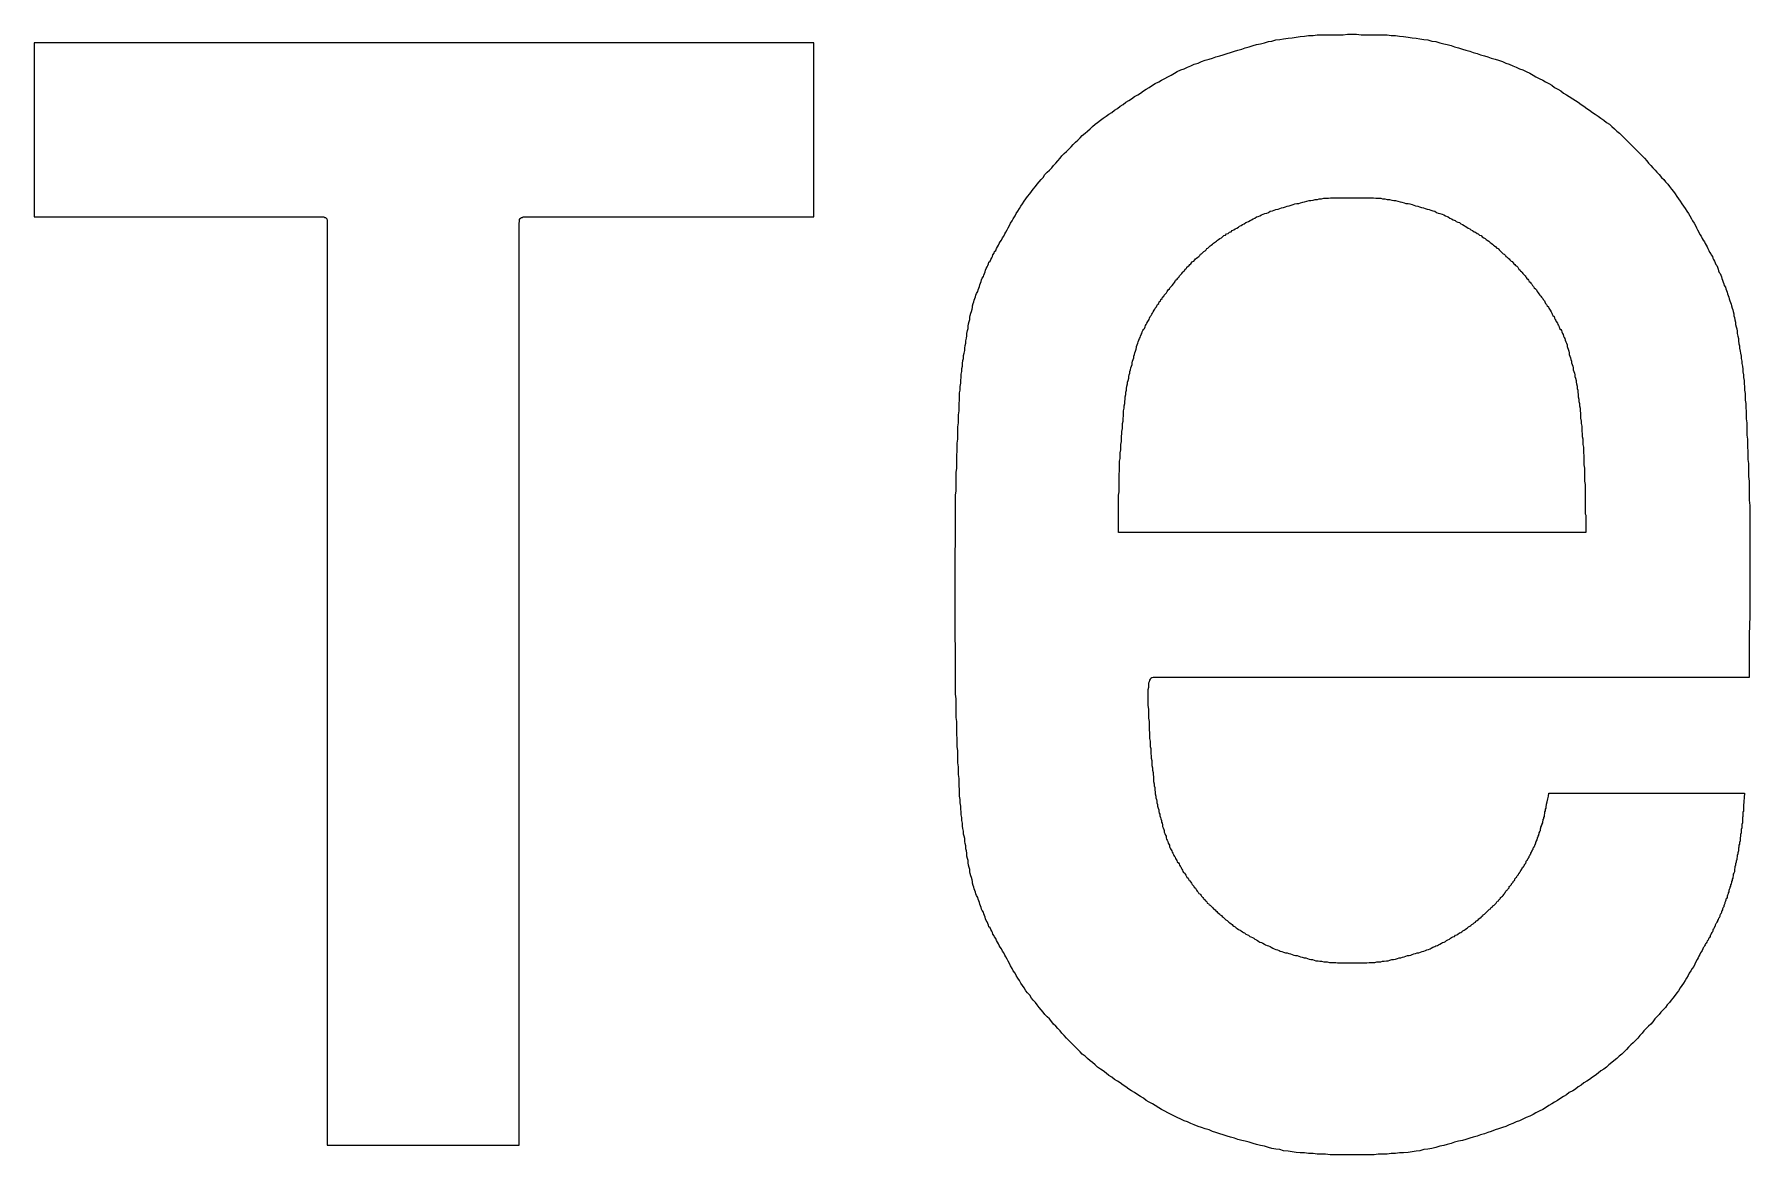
# Model space of a CAD drawing. Units: millimetres at full size, sheet at 1:100. Extents: x -138278 to 134990, y -16593 to 30671.
# Drawn here: x 131850.2 to 132153.5, y 21337.6 to 21535.7 of the extents above; entities that cross this region are included whole.
import ezdxf

# ---------------------------------------------------------------- set-up
doc = ezdxf.new("R2010")
doc.units = ezdxf.units.MM
doc.header["$LTSCALE"] = 100
doc.layers.add('F-0_枠', color=134, linetype='Continuous', lineweight=18)

msp = doc.modelspace()

# ---------------------------------------------------------------- linework, layer by layer
at = {"layer": 'F-0_枠'}
for points in [[(132065, 21533.5), (132065.7, 21533.7), (132066.3, 21533.9), (132067, 21534), (132067.7, 21534.2), (132068.4, 21534.4), (132069, 21534.5), (132069.7, 21534.7), (132070.4, 21534.8), (132071.1, 21534.9), (132071.9, 21535), (132072.6, 21535.1), (132073.3, 21535.2), (132074, 21535.3), (132074.8, 21535.4), (132075.5, 21535.5), (132076.3, 21535.5), (132077, 21535.6), (132077.8, 21535.6), (132078.5, 21535.6), (132079.3, 21535.6), (132080.1, 21535.6), (132080.9, 21535.6), (132081.6, 21535.6), (132082.4, 21535.7), (132083.2, 21535.7), (132084, 21535.7), (132084.8, 21535.6), (132085.5, 21535.6), (132086.3, 21535.6), (132087.1, 21535.6), (132087.8, 21535.6), (132088.6, 21535.6), (132089.4, 21535.6), (132090.1, 21535.5), (132090.9, 21535.5), (132091.6, 21535.4), (132092.3, 21535.3), (132093.1, 21535.2), (132093.8, 21535.1)], [(132093.8, 21535.1), (132094.5, 21535), (132095.2, 21534.9), (132095.9, 21534.8), (132096.6, 21534.7), (132097.3, 21534.5), (132098, 21534.4), (132098.7, 21534.2), (132099.4, 21534), (132100, 21533.9), (132100.7, 21533.7), (132101.3, 21533.5), (132102, 21533.3), (132102.7, 21533.1), (132103.3, 21532.9), (132104, 21532.7), (132104.6, 21532.5), (132105.3, 21532.3), (132105.9, 21532.1), (132106.6, 21531.9), (132107.2, 21531.7), (132107.8, 21531.5), (132108.5, 21531.3), (132109.1, 21531.1), (132109.8, 21530.9), (132110.4, 21530.6), (132111, 21530.4), (132111.6, 21530.1), (132112.2, 21529.9), (132112.8, 21529.6), (132113.4, 21529.4), (132114, 21529.1), (132114.6, 21528.8), (132115.2, 21528.5), (132115.7, 21528.2), (132116.3, 21527.9), (132116.9, 21527.6), (132117.4, 21527.3), (132118, 21527), (132118.5, 21526.7)], [(131988, 21503.4), (131988, 21534.2), (131850.2, 21534.2), (131850.2, 21503.4), (131900.5, 21503.4), (131900.7, 21503.4), (131900.9, 21503.4), (131901.1, 21503.4), (131901.3, 21503.4), (131901.4, 21503.4), (131901.5, 21503.3), (131901.6, 21503.3), (131901.7, 21503.3), (131901.8, 21503.2), (131901.8, 21503.2), (131901.9, 21503.1), (131901.9, 21503), (131902, 21502.9), (131902, 21502.8), (131902, 21502.6), (131902, 21502.3), (131902, 21502), (131902, 21501.6), (131902, 21501.1), (131902, 21500.6), (131902, 21339.3), (131935.9, 21339.3), (131935.9, 21500.6), (131935.9, 21501.1), (131935.9, 21501.6), (131935.9, 21502), (131935.9, 21502.3), (131936, 21502.6), (131936, 21502.8), (131936, 21502.9), (131936, 21503), (131936.1, 21503.1), (131936.1, 21503.2), (131936.2, 21503.2), (131936.3, 21503.3)], [(132042.2, 21523), (132042.7, 21523.3), (132043.2, 21523.7), (132043.7, 21524), (132044.2, 21524.3), (132044.7, 21524.7), (132045.3, 21525), (132045.8, 21525.3), (132046.3, 21525.7), (132046.8, 21526), (132047.3, 21526.3), (132047.9, 21526.7), (132048.4, 21527), (132049, 21527.3), (132049.5, 21527.6), (132050.1, 21527.9), (132050.6, 21528.2), (132051.2, 21528.5), (132051.8, 21528.8), (132052.3, 21529.1), (132052.9, 21529.4), (132053.5, 21529.6), (132054.1, 21529.9), (132054.7, 21530.1), (132055.3, 21530.4), (132056, 21530.6), (132056.6, 21530.9), (132057.2, 21531.1), (132057.9, 21531.3), (132058.5, 21531.5), (132059.1, 21531.7), (132059.8, 21531.9), (132060.4, 21532.1), (132061.1, 21532.3), (132061.7, 21532.5), (132062.4, 21532.7), (132063, 21532.9), (132063.7, 21533.1), (132064.3, 21533.3), (132065, 21533.5)], [(132118.5, 21526.7), (132119, 21526.3), (132119.6, 21526), (132120.1, 21525.7), (132120.6, 21525.3), (132121.1, 21525), (132121.6, 21524.7), (132122.2, 21524.3), (132122.7, 21524), (132123.2, 21523.7), (132123.7, 21523.3), (132124.2, 21523), (132124.7, 21522.6), (132125.2, 21522.3), (132125.7, 21521.9), (132126.2, 21521.6), (132126.7, 21521.2), (132127.2, 21520.9), (132127.7, 21520.5), (132128.2, 21520.1), (132128.7, 21519.8), (132129.1, 21519.4), (132129.6, 21519), (132130, 21518.6), (132130.5, 21518.2), (132130.9, 21517.8), (132131.3, 21517.4), (132131.7, 21517), (132132.1, 21516.6), (132132.5, 21516.2), (132132.9, 21515.8), (132133.3, 21515.4), (132133.7, 21515), (132134.1, 21514.6), (132134.5, 21514.2), (132134.9, 21513.8), (132135.3, 21513.3), (132135.6, 21512.9), (132136, 21512.5), (132136.4, 21512.1)], [(132026.2, 21507.5), (132026.5, 21507.9), (132026.8, 21508.3), (132027.2, 21508.8), (132027.5, 21509.2), (132027.9, 21509.6), (132028.2, 21510), (132028.6, 21510.4), (132028.9, 21510.9), (132029.3, 21511.3), (132029.7, 21511.7), (132030.1, 21512.1), (132030.4, 21512.5), (132030.8, 21512.9), (132031.2, 21513.3), (132031.6, 21513.8), (132031.9, 21514.2), (132032.3, 21514.6), (132032.7, 21515), (132033.1, 21515.4), (132033.5, 21515.8), (132033.9, 21516.2), (132034.3, 21516.6), (132034.7, 21517), (132035.1, 21517.4), (132035.5, 21517.8), (132036, 21518.2), (132036.4, 21518.6), (132036.9, 21519), (132037.3, 21519.4), (132037.8, 21519.8), (132038.2, 21520.1), (132038.7, 21520.5), (132039.2, 21520.9), (132039.7, 21521.2), (132040.2, 21521.6), (132040.7, 21521.9), (132041.2, 21522.3), (132041.7, 21522.6), (132042.2, 21523)], [(132136.4, 21512.1), (132136.8, 21511.7), (132137.1, 21511.3), (132137.5, 21510.9), (132137.9, 21510.4), (132138.3, 21510), (132138.6, 21509.6), (132139, 21509.2), (132139.3, 21508.8), (132139.7, 21508.3), (132140, 21507.9), (132140.3, 21507.5), (132140.6, 21507), (132140.9, 21506.6), (132141.2, 21506.2), (132141.5, 21505.7), (132141.8, 21505.3), (132142.1, 21504.9), (132142.4, 21504.4), (132142.7, 21504), (132142.9, 21503.6), (132143.2, 21503.1), (132143.4, 21502.7), (132143.7, 21502.3), (132143.9, 21501.9), (132144.1, 21501.5), (132144.3, 21501.1), (132144.5, 21500.7), (132144.7, 21500.3), (132144.9, 21500), (132145.1, 21499.6), (132145.3, 21499.3), (132145.5, 21499), (132145.6, 21498.7), (132145.8, 21498.4), (132146, 21498.1), (132146.1, 21497.8), (132146.3, 21497.5), (132146.4, 21497.2), (132146.6, 21496.9)], [(132018.4, 21494), (132018.5, 21494.3), (132018.7, 21494.6), (132018.8, 21494.8), (132018.9, 21495.1), (132019, 21495.4), (132019.2, 21495.6), (132019.3, 21495.9), (132019.5, 21496.2), (132019.6, 21496.4), (132019.7, 21496.7), (132019.9, 21497), (132020, 21497.3), (132020.2, 21497.5), (132020.3, 21497.8), (132020.5, 21498.1), (132020.7, 21498.4), (132020.8, 21498.7), (132021, 21499), (132021.2, 21499.3), (132021.4, 21499.7), (132021.6, 21500), (132021.8, 21500.4), (132022, 21500.7), (132022.2, 21501.1), (132022.4, 21501.5), (132022.6, 21501.9), (132022.8, 21502.3), (132023.1, 21502.7), (132023.3, 21503.1), (132023.6, 21503.6), (132023.8, 21504), (132024.1, 21504.4), (132024.4, 21504.9), (132024.6, 21505.3), (132024.9, 21505.7), (132025.2, 21506.2), (132025.5, 21506.6), (132025.8, 21507), (132026.2, 21507.5)], [(132066.3, 21503.4), (132066.6, 21503.5), (132066.9, 21503.6), (132067.2, 21503.8), (132067.5, 21503.9), (132067.8, 21504), (132068.1, 21504.1), (132068.4, 21504.2), (132068.7, 21504.4), (132069.1, 21504.5), (132069.4, 21504.6), (132069.7, 21504.7), (132070.1, 21504.8), (132070.4, 21504.9), (132070.7, 21505), (132071.1, 21505.1), (132071.4, 21505.2), (132071.7, 21505.3), (132072.1, 21505.4), (132072.4, 21505.5), (132072.8, 21505.6), (132073.1, 21505.7), (132073.4, 21505.8), (132073.8, 21505.8), (132074.1, 21505.9), (132074.5, 21506), (132074.8, 21506.1), (132075.2, 21506.2), (132075.6, 21506.3), (132075.9, 21506.3), (132076.3, 21506.4), (132076.7, 21506.5), (132077.1, 21506.5), (132077.4, 21506.6), (132077.8, 21506.6), (132078.2, 21506.7), (132078.6, 21506.7), (132079, 21506.7), (132079.4, 21506.8), (132079.8, 21506.8)], [(132079.8, 21506.8), (132080.3, 21506.8), (132080.7, 21506.8), (132081.1, 21506.8), (132081.5, 21506.8), (132081.9, 21506.8), (132082.4, 21506.8), (132082.8, 21506.8), (132083.2, 21506.8), (132083.6, 21506.8), (132084.1, 21506.8), (132084.5, 21506.8), (132084.9, 21506.8), (132085.4, 21506.8), (132085.8, 21506.8), (132086.2, 21506.8), (132086.6, 21506.8), (132087, 21506.8), (132087.4, 21506.7), (132087.9, 21506.7), (132088.3, 21506.7), (132088.6, 21506.6), (132089, 21506.6), (132089.4, 21506.5), (132089.8, 21506.5), (132090.2, 21506.4), (132090.6, 21506.3), (132090.9, 21506.3), (132091.3, 21506.2), (132091.7, 21506.1), (132092, 21506), (132092.4, 21505.9), (132092.7, 21505.8), (132093.1, 21505.8), (132093.4, 21505.7), (132093.8, 21505.6)], [(132093.8, 21505.6), (132094.1, 21505.5), (132094.4, 21505.4), (132094.8, 21505.3), (132095.1, 21505.2), (132095.5, 21505.1), (132095.8, 21505), (132096.1, 21504.9), (132096.5, 21504.8), (132096.8, 21504.7), (132097.1, 21504.6), (132097.5, 21504.5), (132097.8, 21504.4), (132098.1, 21504.2), (132098.4, 21504.1), (132098.7, 21504), (132099.1, 21503.9), (132099.4, 21503.8), (132099.7, 21503.6), (132100, 21503.5), (132100.2, 21503.4), (132100.5, 21503.2), (132100.8, 21503.1), (132101.1, 21502.9), (132101.4, 21502.8), (132101.6, 21502.6), (132101.9, 21502.5), (132102.2, 21502.4), (132102.4, 21502.2), (132102.7, 21502.1), (132103, 21501.9), (132103.2, 21501.8), (132103.5, 21501.6), (132103.7, 21501.4), (132104, 21501.3), (132104.2, 21501.1), (132104.5, 21501), (132104.8, 21500.8), (132105, 21500.7), (132105.3, 21500.5)], [(131936.3, 21503.3), (131936.4, 21503.3), (131936.5, 21503.3), (131936.6, 21503.4), (131936.7, 21503.4), (131936.9, 21503.4), (131937.1, 21503.4), (131937.3, 21503.4), (131937.5, 21503.4), (131988, 21503.4)], [(132057, 21497.3), (132057.2, 21497.4), (132057.4, 21497.6), (132057.5, 21497.8), (132057.7, 21497.9), (132057.9, 21498.1), (132058.1, 21498.3), (132058.3, 21498.4), (132058.5, 21498.6), (132058.7, 21498.8), (132058.9, 21498.9), (132059.2, 21499.1), (132059.4, 21499.3), (132059.6, 21499.4), (132059.8, 21499.6), (132060.1, 21499.7), (132060.3, 21499.9), (132060.5, 21500.1), (132060.8, 21500.2), (132061, 21500.4), (132061.3, 21500.5), (132061.5, 21500.7), (132061.8, 21500.8), (132062, 21501), (132062.3, 21501.1), (132062.5, 21501.3), (132062.8, 21501.4), (132063.1, 21501.6), (132063.3, 21501.8), (132063.6, 21501.9), (132063.8, 21502.1), (132064.1, 21502.2), (132064.4, 21502.4), (132064.6, 21502.5), (132064.9, 21502.6), (132065.2, 21502.8), (132065.4, 21502.9), (132065.7, 21503.1), (132066, 21503.2), (132066.3, 21503.4)], [(132105.3, 21500.5), (132105.5, 21500.4), (132105.7, 21500.2), (132106, 21500.1), (132106.2, 21499.9), (132106.5, 21499.7), (132106.7, 21499.6), (132106.9, 21499.4), (132107.1, 21499.3), (132107.4, 21499.1), (132107.6, 21498.9), (132107.8, 21498.8), (132108, 21498.6), (132108.2, 21498.4), (132108.4, 21498.3), (132108.6, 21498.1), (132108.8, 21497.9), (132109, 21497.8), (132109.2, 21497.6), (132109.4, 21497.4), (132109.5, 21497.3), (132109.7, 21497.1), (132109.9, 21496.9), (132110.1, 21496.8), (132110.3, 21496.6), (132110.4, 21496.4), (132110.6, 21496.3), (132110.8, 21496.1), (132111, 21496), (132111.1, 21495.8), (132111.3, 21495.6), (132111.5, 21495.5), (132111.7, 21495.3), (132111.8, 21495.1), (132112, 21495), (132112.1, 21494.8), (132112.3, 21494.7), (132112.5, 21494.5), (132112.6, 21494.3), (132112.7, 21494.2)], [(132051, 21490.9), (132051.2, 21491.1), (132051.4, 21491.3), (132051.6, 21491.6), (132051.8, 21491.8), (132051.9, 21492), (132052, 21492.2), (132052.1, 21492.3), (132052.3, 21492.4), (132052.4, 21492.6), (132052.5, 21492.7), (132052.6, 21492.8), (132052.7, 21493), (132052.8, 21493.1), (132053, 21493.3), (132053.1, 21493.4), (132053.2, 21493.6), (132053.3, 21493.7), (132053.5, 21493.9), (132053.6, 21494), (132053.7, 21494.2), (132053.9, 21494.3), (132054, 21494.5), (132054.2, 21494.7), (132054.4, 21494.8), (132054.5, 21495), (132054.7, 21495.1), (132054.8, 21495.3), (132055, 21495.5), (132055.2, 21495.6), (132055.4, 21495.8), (132055.5, 21496), (132055.7, 21496.1), (132055.9, 21496.3), (132056.1, 21496.4), (132056.3, 21496.6), (132056.4, 21496.8), (132056.6, 21496.9), (132056.8, 21497.1), (132057, 21497.3)], [(132146.6, 21496.9), (132146.7, 21496.7), (132146.9, 21496.4), (132147, 21496.1), (132147.1, 21495.9), (132147.3, 21495.6), (132147.4, 21495.3), (132147.5, 21495), (132147.7, 21494.8), (132147.8, 21494.5), (132147.9, 21494.2), (132148, 21493.9), (132148.1, 21493.6), (132148.3, 21493.4), (132148.4, 21493.1), (132148.5, 21492.8), (132148.6, 21492.5), (132148.7, 21492.2), (132148.8, 21491.9), (132148.9, 21491.6), (132149, 21491.3), (132149.2, 21491), (132149.3, 21490.7), (132149.4, 21490.4), (132149.5, 21490.1), (132149.6, 21489.8), (132149.7, 21489.5), (132149.8, 21489.2), (132149.9, 21488.9), (132150, 21488.6), (132150.1, 21488.3), (132150.2, 21488), (132150.3, 21487.7), (132150.4, 21487.3), (132150.5, 21487), (132150.6, 21486.7), (132150.7, 21486.3), (132150.7, 21485.9), (132150.8, 21485.6), (132150.9, 21485.2)], [(132014.8, 21480.7), (132014.9, 21481.1), (132014.9, 21481.5), (132015, 21482), (132015.1, 21482.4), (132015.1, 21482.8), (132015.2, 21483.3), (132015.3, 21483.7), (132015.3, 21484.1), (132015.4, 21484.5), (132015.5, 21484.9), (132015.6, 21485.3), (132015.6, 21485.7), (132015.7, 21486), (132015.8, 21486.4), (132015.9, 21486.7), (132016, 21487.1), (132016.1, 21487.4), (132016.1, 21487.7), (132016.2, 21488.1), (132016.3, 21488.4), (132016.4, 21488.7), (132016.5, 21489), (132016.6, 21489.3), (132016.7, 21489.6), (132016.8, 21489.9), (132017, 21490.2), (132017.1, 21490.5), (132017.2, 21490.8), (132017.3, 21491.1), (132017.4, 21491.4), (132017.5, 21491.7), (132017.6, 21492), (132017.7, 21492.3), (132017.8, 21492.6), (132018, 21492.9), (132018.1, 21493.1), (132018.2, 21493.4), (132018.3, 21493.7), (132018.4, 21494)], [(132112.7, 21494.2), (132112.9, 21494), (132113, 21493.9), (132113.2, 21493.7), (132113.3, 21493.6), (132113.4, 21493.4), (132113.5, 21493.3), (132113.7, 21493.1), (132113.8, 21493), (132113.9, 21492.8), (132114, 21492.7), (132114.1, 21492.5), (132114.3, 21492.4), (132114.4, 21492.2), (132114.5, 21492), (132114.7, 21491.9), (132114.8, 21491.7), (132115, 21491.5), (132115.1, 21491.3), (132115.3, 21491.1), (132115.4, 21490.9), (132115.6, 21490.7), (132115.8, 21490.5), (132115.9, 21490.2), (132116.1, 21490), (132116.2, 21489.8), (132116.4, 21489.6), (132116.6, 21489.4), (132116.7, 21489.2), (132116.9, 21489), (132117, 21488.8), (132117.2, 21488.6), (132117.3, 21488.4), (132117.4, 21488.1), (132117.6, 21487.9), (132117.7, 21487.7), (132117.9, 21487.5), (132118, 21487.3), (132118.1, 21487.1), (132118.2, 21486.9)], [(132045.8, 21482.3), (132045.9, 21482.6), (132046, 21482.8), (132046.1, 21483.1), (132046.2, 21483.3), (132046.3, 21483.5), (132046.5, 21483.7), (132046.6, 21484), (132046.7, 21484.2), (132046.8, 21484.4), (132046.9, 21484.6), (132047.1, 21484.9), (132047.2, 21485.1), (132047.3, 21485.3), (132047.4, 21485.5), (132047.5, 21485.8), (132047.7, 21486), (132047.8, 21486.2), (132047.9, 21486.4), (132048, 21486.6), (132048.2, 21486.9), (132048.3, 21487.1), (132048.4, 21487.3), (132048.6, 21487.5), (132048.7, 21487.7), (132048.8, 21487.9), (132049, 21488.1), (132049.1, 21488.4), (132049.3, 21488.6), (132049.4, 21488.8), (132049.6, 21489), (132049.7, 21489.2), (132049.9, 21489.4), (132050, 21489.6), (132050.2, 21489.8), (132050.4, 21490), (132050.5, 21490.2), (132050.7, 21490.5), (132050.9, 21490.7), (132051, 21490.9)], [(132118.2, 21486.9), (132118.4, 21486.6), (132118.5, 21486.4), (132118.6, 21486.2), (132118.7, 21486), (132118.9, 21485.8), (132119, 21485.5), (132119.1, 21485.3), (132119.2, 21485.1), (132119.3, 21484.9), (132119.5, 21484.6), (132119.6, 21484.4), (132119.7, 21484.2), (132119.8, 21484), (132119.9, 21483.7), (132120.1, 21483.5), (132120.2, 21483.3), (132120.3, 21483.1), (132120.4, 21482.8), (132120.5, 21482.6), (132120.6, 21482.3), (132120.7, 21482.1), (132120.8, 21481.9), (132120.9, 21481.6), (132121, 21481.3), (132121.1, 21481.1), (132121.2, 21480.8), (132121.2, 21480.5), (132121.3, 21480.3), (132121.4, 21480), (132121.5, 21479.7), (132121.6, 21479.4), (132121.6, 21479.1), (132121.7, 21478.8), (132121.8, 21478.5), (132121.9, 21478.2), (132122, 21477.9), (132122, 21477.6), (132122.1, 21477.3), (132122.2, 21477)], [(132150.9, 21485.2), (132151, 21484.8), (132151, 21484.4), (132151.1, 21484), (132151.2, 21483.6), (132151.3, 21483.2), (132151.3, 21482.8), (132151.4, 21482.3), (132151.5, 21481.9), (132151.5, 21481.5), (132151.6, 21481), (132151.7, 21480.6), (132151.7, 21480.2), (132151.8, 21479.7), (132151.9, 21479.3), (132152, 21478.8), (132152, 21478.4), (132152.1, 21477.9), (132152.1, 21477.5), (132152.2, 21477), (132152.3, 21476.5), (132152.3, 21476), (132152.4, 21475.5), (132152.4, 21475), (132152.5, 21474.5), (132152.5, 21473.9), (132152.6, 21473.4), (132152.6, 21472.8), (132152.7, 21472.2), (132152.7, 21471.6), (132152.7, 21471), (132152.8, 21470.4), (132152.8, 21469.7), (132152.9, 21469), (132152.9, 21468.4), (132152.9, 21467.7), (132153, 21467), (132153, 21466.3), (132153, 21465.6), (132153, 21464.8)], [(132013.2, 21456.7), (132013.2, 21457.5), (132013.2, 21458.2), (132013.3, 21459), (132013.3, 21459.8), (132013.3, 21460.5), (132013.3, 21461.3), (132013.4, 21462), (132013.4, 21462.7), (132013.4, 21463.4), (132013.5, 21464.1), (132013.5, 21464.9), (132013.5, 21465.6), (132013.5, 21466.3), (132013.6, 21467), (132013.6, 21467.7), (132013.6, 21468.4), (132013.7, 21469.1), (132013.7, 21469.7), (132013.7, 21470.4), (132013.8, 21471), (132013.8, 21471.7), (132013.8, 21472.3), (132013.9, 21472.8), (132013.9, 21473.4), (132014, 21474), (132014, 21474.5), (132014.1, 21475.1), (132014.1, 21475.6), (132014.2, 21476.1), (132014.2, 21476.6), (132014.3, 21477), (132014.3, 21477.5), (132014.4, 21478), (132014.5, 21478.4), (132014.5, 21478.9), (132014.6, 21479.3), (132014.7, 21479.8), (132014.7, 21480.2), (132014.8, 21480.7)], [(132042.9, 21470), (132043, 21470.4), (132043, 21470.8), (132043.1, 21471.2), (132043.1, 21471.6), (132043.2, 21472), (132043.2, 21472.4), (132043.3, 21472.8), (132043.3, 21473.1), (132043.4, 21473.5), (132043.5, 21473.9), (132043.5, 21474.2), (132043.6, 21474.5), (132043.7, 21474.9), (132043.7, 21475.2), (132043.8, 21475.5), (132043.9, 21475.8), (132043.9, 21476.1), (132044, 21476.4), (132044.1, 21476.7), (132044.2, 21477), (132044.3, 21477.3), (132044.3, 21477.6), (132044.4, 21477.9), (132044.5, 21478.2), (132044.6, 21478.5), (132044.6, 21478.8), (132044.7, 21479.1), (132044.8, 21479.4), (132044.9, 21479.7), (132045, 21480), (132045.1, 21480.3), (132045.1, 21480.5), (132045.2, 21480.8), (132045.3, 21481.1), (132045.4, 21481.3), (132045.5, 21481.6), (132045.6, 21481.9), (132045.7, 21482.1), (132045.8, 21482.3)], [(132122.2, 21477), (132122.3, 21476.7), (132122.3, 21476.4), (132122.4, 21476.1), (132122.5, 21475.8), (132122.6, 21475.5), (132122.6, 21475.2), (132122.7, 21474.9), (132122.8, 21474.5), (132122.8, 21474.2), (132122.9, 21473.9), (132123, 21473.5), (132123, 21473.1), (132123.1, 21472.8), (132123.1, 21472.4), (132123.2, 21472), (132123.2, 21471.6), (132123.3, 21471.2), (132123.3, 21470.8), (132123.4, 21470.4), (132123.4, 21470), (132123.5, 21469.6), (132123.5, 21469.1), (132123.6, 21468.7), (132123.6, 21468.2), (132123.6, 21467.8), (132123.7, 21467.3), (132123.7, 21466.9), (132123.8, 21466.4), (132123.8, 21466), (132123.8, 21465.5), (132123.9, 21465.1), (132123.9, 21464.6), (132124, 21464.2), (132124, 21463.7), (132124, 21463.2), (132124.1, 21462.7), (132124.1, 21462.2), (132124.1, 21461.7), (132124.2, 21461.2)], [(132041.9, 21450.7), (132041.9, 21450.9), (132041.9, 21451.2), (132041.9, 21451.6), (132041.9, 21452), (132041.9, 21452.5), (132041.9, 21453.1), (132041.9, 21453.6), (132041.9, 21454.2), (132042, 21454.8), (132042, 21455.5), (132042, 21456.1), (132042, 21456.7), (132042, 21457.3), (132042, 21457.9), (132042.1, 21458.5), (132042.1, 21459), (132042.1, 21459.6), (132042.1, 21460.2), (132042.2, 21460.7), (132042.2, 21461.2), (132042.2, 21461.7), (132042.3, 21462.2), (132042.3, 21462.7), (132042.3, 21463.2), (132042.4, 21463.7), (132042.4, 21464.2), (132042.4, 21464.6), (132042.5, 21465.1), (132042.5, 21465.5), (132042.6, 21466), (132042.6, 21466.4), (132042.6, 21466.9), (132042.7, 21467.3), (132042.7, 21467.8), (132042.8, 21468.2), (132042.8, 21468.7), (132042.8, 21469.1), (132042.9, 21469.6), (132042.9, 21470)], [(132153, 21464.8), (132153.1, 21464.1), (132153.1, 21463.4), (132153.1, 21462.7), (132153.2, 21462), (132153.2, 21461.2), (132153.2, 21460.5), (132153.3, 21459.8), (132153.3, 21459), (132153.3, 21458.2), (132153.3, 21457.5), (132153.4, 21456.7), (132153.4, 21455.8), (132153.4, 21455), (132153.4, 21454.2), (132153.4, 21453.3), (132153.5, 21452.4), (132153.5, 21451.5), (132153.5, 21450.5), (132153.5, 21449.6), (132153.5, 21448.6), (132153.5, 21447.6), (132153.5, 21446.6), (132153.5, 21445.5), (132153.5, 21444.4), (132153.5, 21443.4), (132153.5, 21442.3), (132153.5, 21441.1), (132153.5, 21440), (132153.5, 21438.9), (132153.5, 21437.7), (132153.5, 21436.6), (132153.5, 21432.9), (132153.4, 21429.5), (132153.4, 21425.7), (132153.4, 21422), (132049.3, 21422), (132048.9, 21422), (132048.5, 21422), (132048.2, 21422)], [(132124.2, 21461.2), (132124.2, 21460.7), (132124.2, 21460.2), (132124.2, 21459.6), (132124.3, 21459), (132124.3, 21458.5), (132124.3, 21457.9), (132124.3, 21457.3), (132124.3, 21456.7), (132124.4, 21456.1), (132124.4, 21455.5), (132124.4, 21454.8), (132124.4, 21454.2), (132124.4, 21453.6), (132124.4, 21453.1), (132124.4, 21452.5), (132124.4, 21452), (132124.4, 21451.6), (132124.4, 21451.2), (132124.4, 21450.9), (132124.5, 21450.7), (132124.5, 21450.5), (132124.5, 21450.3), (132124.5, 21450.2), (132124.5, 21450.2), (132124.5, 21450.1), (132124.5, 21450.1), (132124.5, 21450), (132124.5, 21450), (132124.5, 21447.6), (132041.9, 21447.6), (132041.9, 21450), (132041.9, 21450), (132041.9, 21450.1), (132041.9, 21450.1), (132041.9, 21450.2), (132041.9, 21450.2), (132041.9, 21450.3), (132041.9, 21450.5), (132041.9, 21450.7)], [(132013.2, 21417.3), (132013.2, 21418.2), (132013.1, 21419), (132013.1, 21419.9), (132013.1, 21420.8), (132013.1, 21421.7), (132013.1, 21422.6), (132013.1, 21423.6), (132013.1, 21424.6), (132013.1, 21425.6), (132013.1, 21426.6), (132013.1, 21427.7), (132013, 21428.7), (132013, 21429.8), (132013, 21430.9), (132013, 21432), (132013, 21433.2), (132013, 21434.3), (132013, 21435.4), (132013, 21436.6), (132013, 21437.7), (132013, 21438.9), (132013, 21440), (132013, 21441.1), (132013, 21442.3), (132013, 21443.4), (132013, 21444.4), (132013.1, 21445.5), (132013.1, 21446.6), (132013.1, 21447.6), (132013.1, 21448.6), (132013.1, 21449.6), (132013.1, 21450.5), (132013.1, 21451.5), (132013.1, 21452.4), (132013.1, 21453.3), (132013.1, 21454.2), (132013.2, 21455), (132013.2, 21455.9), (132013.2, 21456.7)], [(132048.2, 21422), (132048, 21422), (132047.8, 21421.9), (132047.6, 21421.8), (132047.5, 21421.7), (132047.4, 21421.5), (132047.3, 21421.2), (132047.2, 21421), (132047.2, 21420.6), (132047.2, 21420.2), (132047.1, 21419.8), (132047.1, 21419.3), (132047.1, 21418.7), (132047.1, 21418.2), (132047.1, 21417.6), (132047.1, 21417), (132047.2, 21416.4), (132047.2, 21415.9), (132047.2, 21415.3), (132047.2, 21414.8), (132047.3, 21414.2), (132047.3, 21413.7), (132047.3, 21413.2), (132047.3, 21412.7), (132047.4, 21412.2), (132047.4, 21411.7), (132047.4, 21411.2), (132047.5, 21410.7), (132047.5, 21410.3), (132047.5, 21409.8), (132047.6, 21409.4), (132047.6, 21409), (132047.6, 21408.5), (132047.7, 21408.1), (132047.7, 21407.7), (132047.8, 21407.3), (132047.8, 21406.9), (132047.8, 21406.4), (132047.9, 21406), (132047.9, 21405.6)], [(132014.7, 21393), (132014.7, 21393.5), (132014.6, 21393.9), (132014.5, 21394.3), (132014.5, 21394.8), (132014.4, 21395.3), (132014.3, 21395.7), (132014.3, 21396.2), (132014.2, 21396.7), (132014.2, 21397.2), (132014.1, 21397.7), (132014.1, 21398.2), (132014, 21398.7), (132014, 21399.2), (132013.9, 21399.8), (132013.9, 21400.4), (132013.8, 21401), (132013.8, 21401.6), (132013.8, 21402.2), (132013.7, 21402.8), (132013.7, 21403.5), (132013.7, 21404.1), (132013.6, 21404.8), (132013.6, 21405.5), (132013.6, 21406.2), (132013.5, 21406.9), (132013.5, 21407.6), (132013.5, 21408.3), (132013.5, 21409), (132013.4, 21409.8), (132013.4, 21410.5), (132013.4, 21411.2), (132013.3, 21411.9), (132013.3, 21412.7), (132013.3, 21413.4), (132013.3, 21414.2), (132013.2, 21414.9), (132013.2, 21415.7), (132013.2, 21416.5), (132013.2, 21417.3)], [(132047.9, 21405.6), (132048, 21405.2), (132048, 21404.8), (132048.1, 21404.4), (132048.1, 21404), (132048.1, 21403.6), (132048.2, 21403.2), (132048.2, 21402.8), (132048.3, 21402.5), (132048.3, 21402.1), (132048.4, 21401.7), (132048.4, 21401.4), (132048.5, 21401), (132048.5, 21400.7), (132048.6, 21400.4), (132048.7, 21400.1), (132048.7, 21399.8), (132048.8, 21399.5), (132048.8, 21399.2), (132048.9, 21398.9), (132049, 21398.6), (132049, 21398.3), (132049.1, 21398), (132049.2, 21397.8), (132049.2, 21397.5), (132049.3, 21397.2), (132049.4, 21397), (132049.5, 21396.7), (132049.5, 21396.4), (132049.6, 21396.2), (132049.7, 21395.9), (132049.7, 21395.6), (132049.8, 21395.4), (132049.9, 21395.1), (132050, 21394.9), (132050, 21394.6), (132050.1, 21394.4), (132050.2, 21394.1), (132050.3, 21393.9), (132050.3, 21393.6)], [(132116.9, 21396.3), (132116.9, 21396.4), (132116.9, 21396.6), (132117, 21396.7), (132117, 21396.9), (132117.1, 21397), (132117.1, 21397.2), (132117.2, 21397.4), (132117.2, 21397.5), (132117.2, 21397.7), (132117.3, 21397.9), (132117.3, 21398.1), (132117.3, 21398.2), (132117.4, 21398.4), (132117.4, 21398.6), (132117.4, 21398.7), (132117.5, 21398.9), (132117.5, 21399), (132117.5, 21399.1), (132117.5, 21399.2), (132117.5, 21399.3), (132117.6, 21399.4), (132117.6, 21399.4), (132117.6, 21399.5), (132117.6, 21399.5), (132117.6, 21399.5), (132117.6, 21399.5), (132117.6, 21399.6), (132117.6, 21399.6), (132117.6, 21399.6), (132117.7, 21400), (132117.8, 21400.5), (132117.9, 21401), (132118, 21401.5), (132152.6, 21401.5), (132152.4, 21399.3), (132152.4, 21398.7), (132152.4, 21398.7), (132152.4, 21398.7), (132152.4, 21398.6)], [(132152.4, 21398.6), (132152.4, 21398.6), (132152.4, 21398.6), (132152.4, 21398.5), (132152.4, 21398.4), (132152.4, 21398.3), (132152.3, 21398.2), (132152.3, 21398.1), (132152.3, 21397.9), (132152.3, 21397.7), (132152.3, 21397.4), (132152.2, 21397.2), (132152.2, 21396.9), (132152.2, 21396.6), (132152.2, 21396.3), (132152.1, 21396), (132152.1, 21395.7), (132152.1, 21395.4), (132152, 21395.1), (132152, 21394.8), (132152, 21394.5), (132151.9, 21394.2), (132151.9, 21393.9), (132151.8, 21393.6), (132151.8, 21393.3), (132151.8, 21393.1), (132151.7, 21392.8), (132151.7, 21392.5), (132151.6, 21392.3), (132151.6, 21392), (132151.5, 21391.8), (132151.5, 21391.5), (132151.5, 21391.3), (132151.4, 21391), (132151.4, 21390.8), (132151.3, 21390.5), (132151.3, 21390.3), (132151.2, 21390), (132151.2, 21389.8), (132151.1, 21389.5)], [(132114.9, 21391.1), (132115, 21391.2), (132115, 21391.3), (132115.1, 21391.4), (132115.1, 21391.5), (132115.2, 21391.6), (132115.2, 21391.8), (132115.3, 21391.9), (132115.4, 21392), (132115.4, 21392.1), (132115.5, 21392.2), (132115.5, 21392.4), (132115.6, 21392.5), (132115.6, 21392.6), (132115.7, 21392.7), (132115.7, 21392.9), (132115.8, 21393), (132115.8, 21393.1), (132115.9, 21393.3), (132115.9, 21393.4), (132116, 21393.5), (132116, 21393.7), (132116.1, 21393.8), (132116.1, 21393.9), (132116.2, 21394.1), (132116.2, 21394.2), (132116.3, 21394.4), (132116.3, 21394.5), (132116.4, 21394.7), (132116.4, 21394.8), (132116.5, 21394.9), (132116.5, 21395.1), (132116.5, 21395.2), (132116.6, 21395.4), (132116.6, 21395.5), (132116.7, 21395.7), (132116.7, 21395.8), (132116.8, 21396), (132116.8, 21396.1), (132116.9, 21396.3)], [(132018.3, 21379.6), (132018.2, 21379.9), (132018.1, 21380.2), (132018, 21380.5), (132017.8, 21380.8), (132017.7, 21381), (132017.6, 21381.3), (132017.5, 21381.6), (132017.4, 21381.9), (132017.3, 21382.2), (132017.2, 21382.5), (132017.1, 21382.8), (132017, 21383.1), (132016.8, 21383.4), (132016.7, 21383.7), (132016.6, 21384), (132016.5, 21384.3), (132016.4, 21384.6), (132016.3, 21384.9), (132016.2, 21385.2), (132016.1, 21385.6), (132016.1, 21385.9), (132016, 21386.2), (132015.9, 21386.6), (132015.8, 21386.9), (132015.7, 21387.3), (132015.6, 21387.6), (132015.6, 21388), (132015.5, 21388.4), (132015.4, 21388.8), (132015.3, 21389.2), (132015.3, 21389.6), (132015.2, 21390), (132015.1, 21390.4), (132015.1, 21390.9), (132015, 21391.3), (132014.9, 21391.7), (132014.9, 21392.2), (132014.8, 21392.6), (132014.7, 21393)], [(132050.3, 21393.6), (132050.4, 21393.4), (132050.5, 21393.2), (132050.6, 21393), (132050.7, 21392.7), (132050.8, 21392.5), (132050.9, 21392.3), (132050.9, 21392.1), (132051, 21391.9), (132051.1, 21391.7), (132051.2, 21391.5), (132051.3, 21391.3), (132051.4, 21391.1), (132051.5, 21390.9), (132051.6, 21390.7), (132051.7, 21390.5), (132051.8, 21390.3), (132051.9, 21390.2), (132052, 21390), (132052.1, 21389.8), (132052.2, 21389.6), (132052.3, 21389.4), (132052.5, 21389.2), (132052.6, 21389), (132052.7, 21388.8), (132052.8, 21388.6), (132052.9, 21388.5), (132053, 21388.3), (132053.1, 21388.1), (132053.2, 21387.9), (132053.3, 21387.7), (132053.4, 21387.5), (132053.6, 21387.4), (132053.7, 21387.2), (132053.8, 21387), (132053.9, 21386.8), (132054, 21386.7), (132054.2, 21386.5), (132054.3, 21386.3), (132054.4, 21386.1)], [(132112.3, 21386.8), (132112.4, 21386.9), (132112.5, 21387), (132112.6, 21387.1), (132112.6, 21387.2), (132112.7, 21387.3), (132112.8, 21387.4), (132112.8, 21387.5), (132112.9, 21387.6), (132113, 21387.7), (132113, 21387.8), (132113.1, 21387.9), (132113.2, 21388.1), (132113.3, 21388.2), (132113.3, 21388.3), (132113.4, 21388.4), (132113.5, 21388.5), (132113.5, 21388.6), (132113.6, 21388.7), (132113.7, 21388.8), (132113.7, 21388.9), (132113.8, 21389), (132113.9, 21389.1), (132113.9, 21389.2), (132114, 21389.3), (132114, 21389.5), (132114.1, 21389.6), (132114.2, 21389.7), (132114.2, 21389.8), (132114.3, 21389.9), (132114.4, 21390), (132114.4, 21390.1), (132114.5, 21390.2), (132114.5, 21390.4), (132114.6, 21390.5), (132114.7, 21390.6), (132114.7, 21390.7), (132114.8, 21390.8), (132114.8, 21390.9), (132114.9, 21391.1)], [(132151.1, 21389.5), (132151.1, 21389.3), (132151, 21389), (132151, 21388.8), (132150.9, 21388.5), (132150.9, 21388.3), (132150.8, 21388.1), (132150.8, 21387.8), (132150.8, 21387.6), (132150.7, 21387.4), (132150.6, 21387.2), (132150.6, 21386.9), (132150.5, 21386.7), (132150.5, 21386.5), (132150.4, 21386.3), (132150.4, 21386.1), (132150.3, 21385.9), (132150.3, 21385.7), (132150.2, 21385.5), (132150.1, 21385.3), (132150.1, 21385.1), (132150, 21384.9), (132150, 21384.7), (132149.9, 21384.5), (132149.8, 21384.3), (132149.8, 21384.1), (132149.7, 21383.9), (132149.7, 21383.7), (132149.6, 21383.5), (132149.5, 21383.3), (132149.5, 21383.1), (132149.4, 21382.9), (132149.3, 21382.8), (132149.3, 21382.6), (132149.2, 21382.4), (132149.1, 21382.2), (132149.1, 21382), (132149, 21381.8), (132148.9, 21381.6), (132148.9, 21381.4)], [(132054.4, 21386.1), (132054.5, 21386), (132054.7, 21385.8), (132054.8, 21385.6), (132054.9, 21385.4), (132055.1, 21385.2), (132055.2, 21385.1), (132055.3, 21384.9), (132055.5, 21384.7), (132055.6, 21384.6), (132055.7, 21384.4), (132055.8, 21384.2), (132055.9, 21384.1), (132056, 21384), (132056.1, 21383.8), (132056.3, 21383.7), (132056.4, 21383.6), (132056.5, 21383.4), (132056.6, 21383.3), (132056.7, 21383.2), (132056.8, 21383.1), (132056.9, 21382.9), (132057, 21382.8), (132057.1, 21382.7), (132057.3, 21382.5), (132057.4, 21382.4), (132057.5, 21382.3), (132057.6, 21382.1), (132057.8, 21382), (132057.9, 21381.8), (132058.1, 21381.7), (132058.2, 21381.6), (132058.4, 21381.4), (132058.5, 21381.3), (132058.7, 21381.1), (132058.8, 21381), (132059, 21380.9), (132059.1, 21380.7), (132059.3, 21380.6), (132059.4, 21380.4)], [(132108.8, 21382.3), (132108.9, 21382.4), (132109.1, 21382.5), (132109.2, 21382.7), (132109.3, 21382.8), (132109.4, 21382.9), (132109.5, 21383.1), (132109.6, 21383.2), (132109.8, 21383.3), (132109.9, 21383.4), (132110, 21383.6), (132110.1, 21383.7), (132110.2, 21383.8), (132110.2, 21383.9), (132110.3, 21384), (132110.4, 21384.2), (132110.5, 21384.3), (132110.6, 21384.4), (132110.7, 21384.5), (132110.8, 21384.6), (132110.9, 21384.7), (132111, 21384.8), (132111, 21385), (132111.1, 21385.1), (132111.2, 21385.2), (132111.3, 21385.3), (132111.4, 21385.4), (132111.4, 21385.5), (132111.5, 21385.6), (132111.6, 21385.7), (132111.7, 21385.8), (132111.7, 21385.9), (132111.8, 21386), (132111.9, 21386.1), (132112, 21386.2), (132112, 21386.4), (132112.1, 21386.5), (132112.2, 21386.6), (132112.3, 21386.7), (132112.3, 21386.8)], [(132059.4, 21380.4), (132059.6, 21380.3), (132059.8, 21380.1), (132059.9, 21380), (132060.1, 21379.9), (132060.2, 21379.7), (132060.4, 21379.6), (132060.6, 21379.4), (132060.7, 21379.3), (132060.9, 21379.1), (132061.1, 21379), (132061.2, 21378.9), (132061.4, 21378.7), (132061.6, 21378.6), (132061.8, 21378.4), (132062, 21378.3), (132062.1, 21378.1), (132062.3, 21378), (132062.5, 21377.9), (132062.7, 21377.7), (132062.9, 21377.6), (132063.1, 21377.4), (132063.4, 21377.3), (132063.6, 21377.2), (132063.8, 21377), (132064, 21376.9), (132064.2, 21376.8), (132064.4, 21376.6), (132064.7, 21376.5), (132064.9, 21376.4), (132065.1, 21376.2), (132065.3, 21376.1), (132065.6, 21376), (132065.8, 21375.9), (132066, 21375.7), (132066.3, 21375.6), (132066.5, 21375.5), (132066.7, 21375.3), (132066.9, 21375.2), (132067.2, 21375.1)], [(132102.2, 21376.8), (132102.4, 21376.9), (132102.6, 21377), (132102.8, 21377.2), (132103, 21377.3), (132103.2, 21377.4), (132103.4, 21377.6), (132103.6, 21377.7), (132103.8, 21377.9), (132104, 21378), (132104.2, 21378.1), (132104.4, 21378.3), (132104.6, 21378.4), (132104.8, 21378.6), (132105, 21378.7), (132105.1, 21378.9), (132105.3, 21379), (132105.5, 21379.1), (132105.6, 21379.3), (132105.8, 21379.4), (132106, 21379.6), (132106.1, 21379.7), (132106.3, 21379.9), (132106.4, 21380), (132106.6, 21380.1), (132106.8, 21380.3), (132106.9, 21380.4), (132107.1, 21380.6), (132107.2, 21380.7), (132107.4, 21380.9), (132107.5, 21381), (132107.7, 21381.1), (132107.8, 21381.3), (132108, 21381.4), (132108.1, 21381.6), (132108.3, 21381.7), (132108.4, 21381.8), (132108.6, 21382), (132108.7, 21382.1), (132108.8, 21382.3)], [(132148.9, 21381.4), (132148.8, 21381.3), (132148.7, 21381.1), (132148.7, 21380.9), (132148.6, 21380.7), (132148.5, 21380.6), (132148.5, 21380.4), (132148.4, 21380.2), (132148.3, 21380.1), (132148.2, 21379.9), (132148.2, 21379.7), (132148.1, 21379.5), (132148, 21379.4), (132147.9, 21379.2), (132147.8, 21379), (132147.8, 21378.9), (132147.7, 21378.7), (132147.6, 21378.5), (132147.5, 21378.4), (132147.4, 21378.2), (132147.4, 21378), (132147.3, 21377.9), (132147.2, 21377.7), (132147.1, 21377.5), (132147, 21377.4), (132147, 21377.2), (132146.9, 21377), (132146.8, 21376.9), (132146.7, 21376.7), (132146.6, 21376.5), (132146.5, 21376.4), (132146.5, 21376.2), (132146.4, 21376), (132146.3, 21375.9), (132146.2, 21375.7), (132146.1, 21375.5), (132146, 21375.4), (132145.9, 21375.2), (132145.8, 21375), (132145.7, 21374.9)], [(132025.8, 21366.2), (132025.5, 21366.6), (132025.2, 21367.1), (132024.9, 21367.5), (132024.6, 21367.9), (132024.4, 21368.4), (132024.1, 21368.8), (132023.8, 21369.3), (132023.6, 21369.7), (132023.3, 21370.1), (132023.1, 21370.5), (132022.8, 21371), (132022.6, 21371.4), (132022.4, 21371.8), (132022.2, 21372.2), (132022, 21372.6), (132021.8, 21372.9), (132021.6, 21373.3), (132021.4, 21373.6), (132021.2, 21374), (132021, 21374.3), (132020.8, 21374.6), (132020.7, 21374.9), (132020.5, 21375.2), (132020.3, 21375.5), (132020.2, 21375.8), (132020, 21376.1), (132019.9, 21376.3), (132019.7, 21376.6), (132019.6, 21376.9), (132019.5, 21377.1), (132019.3, 21377.4), (132019.2, 21377.7), (132019, 21377.9), (132018.9, 21378.2), (132018.8, 21378.5), (132018.7, 21378.8), (132018.5, 21379), (132018.4, 21379.3), (132018.3, 21379.6)], [(132092.1, 21372.5), (132092.4, 21372.6), (132092.7, 21372.7), (132093, 21372.8), (132093.3, 21372.8), (132093.6, 21372.9), (132093.8, 21373), (132094.1, 21373.1), (132094.4, 21373.2), (132094.7, 21373.3), (132095, 21373.3), (132095.3, 21373.4), (132095.6, 21373.5), (132095.9, 21373.6), (132096.2, 21373.7), (132096.4, 21373.8), (132096.7, 21373.9), (132097, 21374), (132097.2, 21374.1), (132097.5, 21374.3), (132097.8, 21374.4), (132098, 21374.5), (132098.3, 21374.6), (132098.5, 21374.7), (132098.7, 21374.8), (132099, 21375), (132099.2, 21375.1), (132099.5, 21375.2), (132099.7, 21375.3), (132099.9, 21375.5), (132100.1, 21375.6), (132100.4, 21375.7), (132100.6, 21375.9), (132100.8, 21376), (132101, 21376.1), (132101.3, 21376.2), (132101.5, 21376.4), (132101.7, 21376.5), (132101.9, 21376.6), (132102.2, 21376.8)], [(132067.2, 21375.1), (132067.4, 21375), (132067.7, 21374.8), (132067.9, 21374.7), (132068.2, 21374.6), (132068.4, 21374.5), (132068.7, 21374.4), (132068.9, 21374.3), (132069.2, 21374.1), (132069.4, 21374), (132069.7, 21373.9), (132070, 21373.8), (132070.3, 21373.7), (132070.5, 21373.6), (132070.8, 21373.5), (132071.1, 21373.4), (132071.4, 21373.3), (132071.7, 21373.3), (132072, 21373.2), (132072.3, 21373.1), (132072.6, 21373), (132072.9, 21372.9), (132073.2, 21372.8), (132073.5, 21372.8), (132073.8, 21372.7), (132074.1, 21372.6), (132074.4, 21372.5), (132074.7, 21372.4), (132075, 21372.4), (132075.3, 21372.3), (132075.6, 21372.2), (132075.9, 21372.1), (132076.2, 21372.1), (132076.5, 21372), (132076.8, 21371.9), (132077.2, 21371.9), (132077.5, 21371.8), (132077.8, 21371.8), (132078.2, 21371.7), (132078.5, 21371.7)], [(132145.7, 21374.9), (132145.6, 21374.7), (132145.5, 21374.5), (132145.4, 21374.3), (132145.3, 21374.2), (132145.2, 21374), (132145.1, 21373.7), (132145, 21373.5), (132144.8, 21373.3), (132144.7, 21373), (132144.5, 21372.7), (132144.4, 21372.4), (132144.2, 21372.1), (132144, 21371.7), (132143.8, 21371.3), (132143.6, 21370.9), (132143.3, 21370.5), (132143.1, 21370.1), (132142.8, 21369.7), (132142.6, 21369.3), (132142.3, 21368.8), (132142.1, 21368.4), (132141.8, 21367.9), (132141.5, 21367.5), (132141.2, 21367.1), (132140.9, 21366.6), (132140.6, 21366.2), (132140.3, 21365.8), (132139.9, 21365.3), (132139.6, 21364.9), (132139.3, 21364.5), (132138.9, 21364.1), (132138.6, 21363.6), (132138.2, 21363.2), (132137.8, 21362.8), (132137.5, 21362.4), (132137.1, 21362), (132136.7, 21361.6), (132136.4, 21361.1), (132136, 21360.7)], [(132078.5, 21371.7), (132078.8, 21371.7), (132079.2, 21371.6), (132079.5, 21371.6), (132079.9, 21371.6), (132080.3, 21371.6), (132080.6, 21371.5), (132081, 21371.5), (132081.4, 21371.5), (132081.7, 21371.5), (132082.1, 21371.5), (132082.5, 21371.5), (132082.8, 21371.5), (132083.2, 21371.5), (132083.6, 21371.5), (132084, 21371.5), (132084.3, 21371.5), (132084.7, 21371.5), (132085.1, 21371.5), (132085.4, 21371.5), (132085.8, 21371.5), (132086.2, 21371.6), (132086.5, 21371.6), (132086.9, 21371.6), (132087.2, 21371.6), (132087.6, 21371.7), (132087.9, 21371.7), (132088.3, 21371.7), (132088.6, 21371.8), (132088.9, 21371.8), (132089.3, 21371.9), (132089.6, 21371.9), (132089.9, 21372), (132090.2, 21372.1), (132090.5, 21372.1), (132090.9, 21372.2), (132091.2, 21372.3), (132091.5, 21372.4), (132091.8, 21372.4), (132092.1, 21372.5)], [(132041.7, 21350.6), (132041.2, 21350.9), (132040.7, 21351.3), (132040.2, 21351.6), (132039.7, 21352), (132039.2, 21352.4), (132038.7, 21352.7), (132038.2, 21353.1), (132037.8, 21353.5), (132037.3, 21353.9), (132036.9, 21354.2), (132036.4, 21354.6), (132036, 21355), (132035.5, 21355.4), (132035.1, 21355.8), (132034.7, 21356.2), (132034.3, 21356.6), (132033.9, 21357), (132033.5, 21357.4), (132033.1, 21357.8), (132032.7, 21358.2), (132032.3, 21358.7), (132031.9, 21359.1), (132031.6, 21359.5), (132031.2, 21359.9), (132030.8, 21360.3), (132030.4, 21360.7), (132030.1, 21361.1), (132029.7, 21361.6), (132029.3, 21362), (132028.9, 21362.4), (132028.6, 21362.8), (132028.2, 21363.2), (132027.9, 21363.6), (132027.5, 21364.1), (132027.2, 21364.5), (132026.8, 21364.9), (132026.5, 21365.3), (132026.2, 21365.8), (132025.8, 21366.2)], [(132136, 21360.7), (132135.6, 21360.3), (132135.2, 21359.9), (132134.8, 21359.5), (132134.5, 21359.1), (132134.1, 21358.7), (132133.7, 21358.2), (132133.3, 21357.8), (132132.9, 21357.4), (132132.5, 21357), (132132.1, 21356.6), (132131.7, 21356.2), (132131.3, 21355.8), (132130.9, 21355.4), (132130.4, 21355), (132130, 21354.6), (132129.5, 21354.2), (132129.1, 21353.9), (132128.6, 21353.5), (132128.2, 21353.1), (132127.7, 21352.7), (132127.2, 21352.4), (132126.7, 21352), (132126.2, 21351.6), (132125.7, 21351.3), (132125.2, 21350.9), (132124.7, 21350.6), (132124.2, 21350.3), (132123.7, 21349.9), (132123.2, 21349.6), (132122.7, 21349.2), (132122.2, 21348.9), (132121.6, 21348.6), (132121.1, 21348.2), (132120.6, 21347.9), (132120.1, 21347.6), (132119.5, 21347.2), (132119, 21346.9), (132118.5, 21346.6), (132118, 21346.3)], [(132064.3, 21340), (132063.7, 21340.1), (132063, 21340.3), (132062.4, 21340.5), (132061.7, 21340.7), (132061.1, 21340.9), (132060.4, 21341.1), (132059.8, 21341.3), (132059.1, 21341.5), (132058.5, 21341.7), (132057.9, 21342), (132057.2, 21342.2), (132056.6, 21342.4), (132056, 21342.6), (132055.3, 21342.9), (132054.7, 21343.1), (132054.1, 21343.4), (132053.5, 21343.6), (132052.9, 21343.9), (132052.3, 21344.2), (132051.8, 21344.4), (132051.2, 21344.7), (132050.6, 21345), (132050.1, 21345.3), (132049.5, 21345.6), (132049, 21345.9), (132048.4, 21346.3), (132047.9, 21346.6), (132047.3, 21346.9), (132046.8, 21347.2), (132046.3, 21347.6), (132045.8, 21347.9), (132045.3, 21348.2), (132044.7, 21348.6), (132044.2, 21348.9), (132043.7, 21349.2), (132043.2, 21349.6), (132042.7, 21349.9), (132042.2, 21350.3), (132041.7, 21350.6)], [(132118, 21346.3), (132117.4, 21345.9), (132116.9, 21345.6), (132116.3, 21345.3), (132115.7, 21345), (132115.2, 21344.7), (132114.6, 21344.4), (132114, 21344.2), (132113.4, 21343.9), (132112.8, 21343.6), (132112.2, 21343.4), (132111.6, 21343.1), (132111, 21342.9), (132110.4, 21342.6), (132109.8, 21342.4), (132109.1, 21342.2), (132108.5, 21342), (132107.8, 21341.7), (132107.2, 21341.5), (132106.6, 21341.3), (132105.9, 21341.1), (132105.3, 21340.9), (132104.6, 21340.7), (132104, 21340.5), (132103.3, 21340.3), (132102.7, 21340.1), (132102, 21340), (132101.3, 21339.8), (132100.7, 21339.6), (132100, 21339.4), (132099.4, 21339.2), (132098.7, 21339.1), (132098, 21338.9), (132097.3, 21338.7), (132096.6, 21338.6), (132095.9, 21338.5), (132095.2, 21338.3), (132094.5, 21338.2), (132093.8, 21338.1), (132093.1, 21338)], [(132093.1, 21338), (132092.3, 21337.9), (132091.6, 21337.9), (132090.9, 21337.8), (132090.1, 21337.8), (132089.4, 21337.7), (132088.6, 21337.7), (132087.8, 21337.7), (132087.1, 21337.6), (132086.3, 21337.6), (132085.5, 21337.6), (132084.8, 21337.6), (132084, 21337.6), (132083.2, 21337.6), (132082.4, 21337.6), (132081.6, 21337.6), (132080.9, 21337.6), (132080.1, 21337.6), (132079.3, 21337.6), (132078.5, 21337.7), (132077.8, 21337.7), (132077, 21337.7), (132076.3, 21337.8), (132075.5, 21337.8), (132074.8, 21337.9), (132074, 21337.9), (132073.3, 21338), (132072.6, 21338.1), (132071.9, 21338.2), (132071.1, 21338.3), (132070.4, 21338.5), (132069.7, 21338.6), (132069, 21338.7), (132068.4, 21338.9), (132067.7, 21339.1), (132067, 21339.2), (132066.3, 21339.4), (132065.7, 21339.6), (132065, 21339.8), (132064.3, 21340)]]:
    msp.add_lwpolyline(points, dxfattribs=at)

doc.saveas('drawing.dxf')
